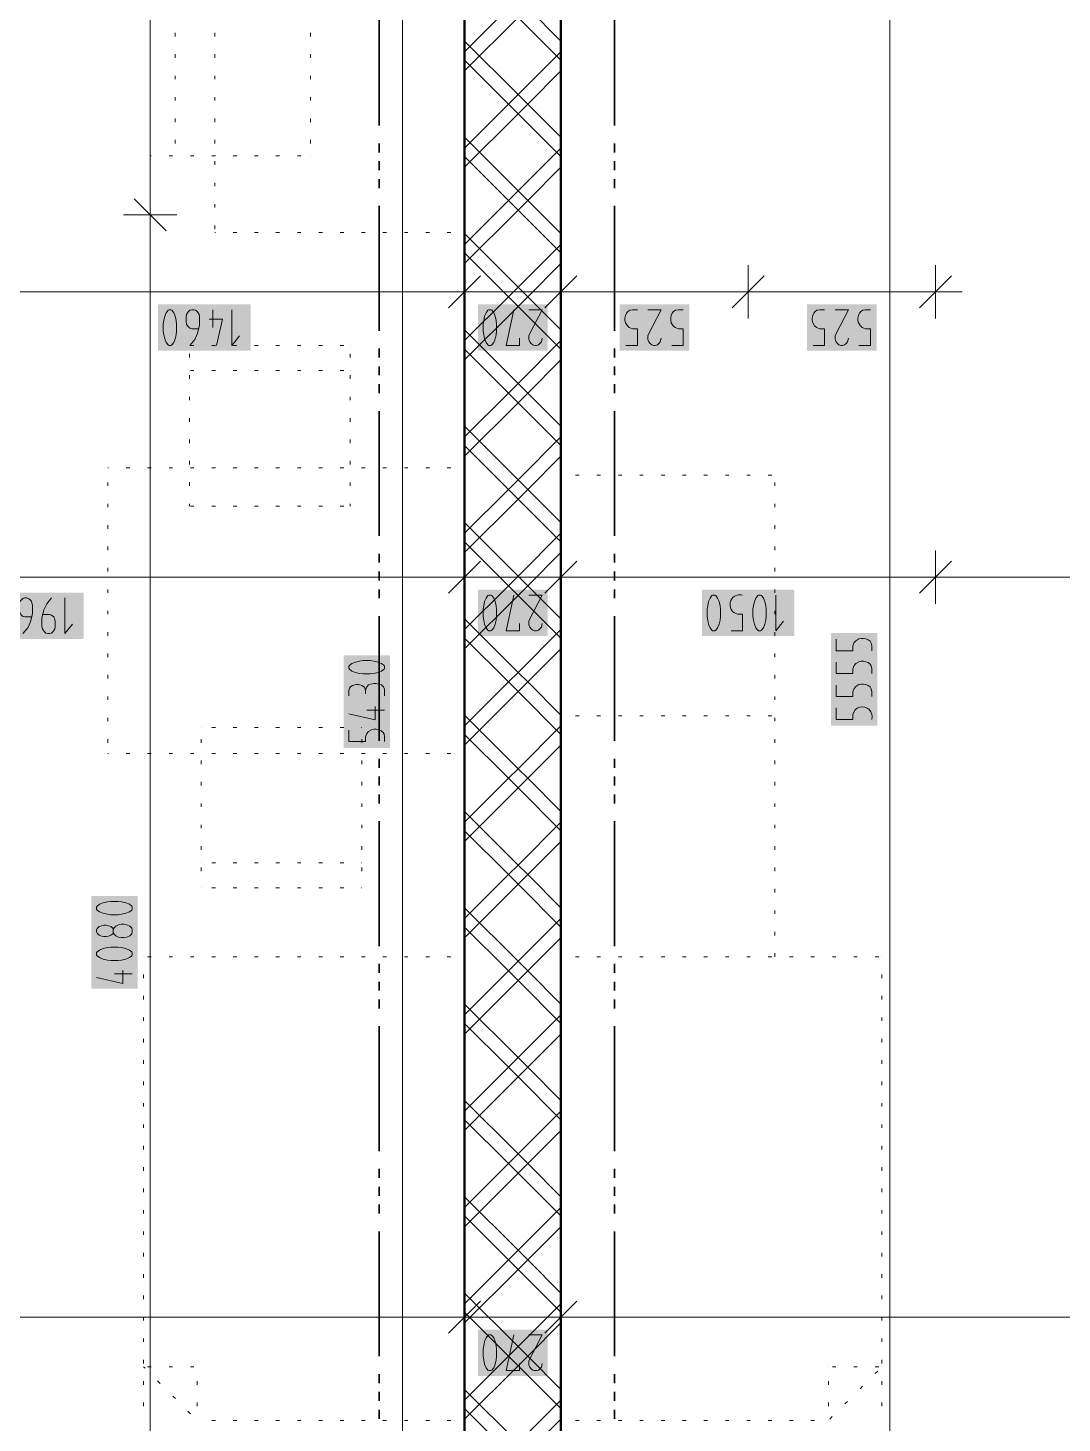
# Model space of a CAD drawing. Header units: millimetres. Extents: x 0 to 594, y 0 to 420.
# Drawn here: x 488.63 to 518.35, y 149.07 to 189.16 of the extents above; entities that cross this region are included whole.
import ezdxf

# ---------------------------------------------------------------- set-up
doc = ezdxf.new("R2010")
doc.units = ezdxf.units.MM
doc.header["$LTSCALE"] = 8
for name, color, linetype in [('PDF_Koty delkove', 7, 'Continuous'), ('PDF_Nabytek', 7, 'Continuous'), ('PDF_Pozarni useky', 7, 'Continuous'), ('PDF_Steny akusticke', 7, 'Continuous')]:
    doc.layers.add(name, color=color, linetype=linetype)

msp = doc.modelspace()

# ---------------------------------------------------------------- linework, layer by layer
at = {"layer": 'PDF_Koty delkove', "lineweight": 18}
for points in [[(513.393, 141.969), (513.393, 179.323), (513.393, 180.731), (513.393, 184.278), (513.393, 192.523), (513.393, 198.908), (513.393, 200.394), (513.393, 213.309), (513.393, 214.898), (513.393, 221.56), (513.393, 223.712), (513.393, 234.987), (513.393, 237.037)], [(492.14, 141.969), (492.14, 169.437), (492.14, 176.197), (492.14, 183.789), (492.14, 197.626), (492.14, 199.113), (492.14, 221.56), (492.14, 223.712), (492.14, 228.325)], [(499.39, 141.969), (499.39, 197.626), (499.39, 200.394), (499.39, 221.56), (499.39, 223.712)], [(492.601, 183.328), (491.679, 184.25)], [(492.909, 183.789), (492.14, 183.789), (491.371, 183.789)], [(501.638, 182.034), (500.716, 181.111)], [(501.177, 182.341), (501.177, 181.572), (501.177, 180.804)], [(504.406, 182.034), (503.483, 181.111)], [(503.945, 182.341), (503.945, 181.572), (503.945, 180.804)], [(509.787, 182.034), (508.865, 181.111)], [(509.326, 182.341), (509.326, 181.572), (509.326, 180.804)], [(515.168, 182.034), (514.246, 181.111)], [(514.707, 182.341), (514.707, 181.572), (514.707, 180.804)], [(514.707, 181.572), (512.162, 181.572), (509.326, 181.572), (503.945, 181.572), (501.177, 181.572), (486.212, 181.572), (481.087, 181.572), (478.935, 181.572), (459.665, 181.572)], [(514.707, 181.572), (515.476, 181.572)], [(493.53, 180.512), (493.338, 180.512), (493.283, 180.53), (493.242, 180.564), (493.215, 180.599), (493.188, 180.649), (493.174, 180.717), (493.174, 180.854), (493.188, 180.922), (493.215, 180.974), (493.242, 181.008), (493.283, 181.042), (493.338, 181.06), (493.392, 181.06), (493.447, 181.042), (493.489, 181.008), (493.516, 180.974), (493.544, 180.922), (493.558, 180.854), (493.558, 180.615), (493.503, 180.376), (493.42, 180.205), (493.283, 180.035)], [(493.94, 181.06), (493.94, 180.547)], [(494.488, 181.06), (494.488, 180.035), (494.707, 180.307)], [(502.753, 180.239), (502.753, 180.035), (502.369, 180.035), (502.588, 181.06)], [(503.026, 181.06), (503.41, 181.06), (503.053, 180.376), (503.026, 180.307), (503.026, 180.205), (503.053, 180.137), (503.094, 180.086), (503.135, 180.051), (503.19, 180.035), (503.245, 180.035), (503.3, 180.051), (503.341, 180.086), (503.382, 180.137), (503.41, 180.239)], [(505.8, 180.684), (505.786, 180.751), (505.786, 180.82), (505.8, 180.889), (505.827, 180.956), (505.868, 181.008), (505.923, 181.042), (506.005, 181.06), (506.142, 181.06)], [(506.443, 181.06), (506.827, 181.06), (506.471, 180.376), (506.443, 180.307), (506.443, 180.205), (506.471, 180.137), (506.512, 180.086), (506.553, 180.051), (506.608, 180.035), (506.662, 180.035), (506.717, 180.051), (506.758, 180.086), (506.799, 180.137), (506.827, 180.239)], [(507.128, 180.035), (507.456, 180.035), (507.456, 180.512), (507.319, 180.512), (507.224, 180.547), (507.169, 180.599), (507.114, 180.684), (507.1, 180.751), (507.1, 180.82), (507.114, 180.889), (507.142, 180.956), (507.183, 181.008), (507.237, 181.042), (507.319, 181.06), (507.456, 181.06)], [(511.195, 180.035), (511.523, 180.035), (511.523, 180.512), (511.386, 180.512), (511.291, 180.547), (511.236, 180.599), (511.182, 180.684), (511.168, 180.751), (511.168, 180.82), (511.182, 180.889), (511.209, 180.956), (511.25, 181.008), (511.304, 181.042), (511.386, 181.06), (511.523, 181.06)], [(511.825, 181.06), (512.208, 181.06), (511.852, 180.376), (511.825, 180.307), (511.825, 180.205), (511.852, 180.137), (511.893, 180.086), (511.934, 180.051), (511.989, 180.035), (512.043, 180.035), (512.098, 180.051)], [(512.509, 180.035), (512.837, 180.035), (512.837, 180.512), (512.7, 180.512), (512.605, 180.547), (512.55, 180.599), (512.496, 180.684), (512.482, 180.751), (512.482, 180.82), (512.496, 180.889), (512.523, 180.956), (512.564, 181.008), (512.618, 181.042), (512.7, 181.06), (512.837, 181.06)], [(493.831, 180.786), (494.215, 180.786), (494.049, 180.035)], [(505.813, 180.035), (506.142, 180.035), (506.142, 180.512), (506.005, 180.512), (505.91, 180.547), (505.855, 180.599), (505.8, 180.684)], [(512.098, 180.051), (512.139, 180.086), (512.18, 180.137), (512.208, 180.239)], [(501.177, 174.142), (501.177, 173.373), (501.177, 172.604)], [(503.945, 174.142), (503.945, 173.373), (503.945, 172.604)], [(514.707, 174.142), (514.707, 173.373), (514.707, 172.604)], [(501.638, 173.834), (500.716, 172.912)], [(504.406, 173.834), (503.483, 172.912)], [(515.168, 173.834), (514.246, 172.912)], [(545.764, 173.373), (530.717, 173.373), (514.707, 173.373), (503.945, 173.373), (501.177, 173.373), (481.087, 173.373), (459.665, 173.373), (456.898, 173.373), (436.142, 173.373), (416.513, 173.373), (414.361, 173.373)], [(502.753, 172.04), (502.753, 171.836), (502.369, 171.836), (502.588, 172.861)], [(503.026, 172.861), (503.41, 172.861), (503.053, 172.177), (503.026, 172.108), (503.026, 172.006), (503.053, 171.938), (503.094, 171.887), (503.135, 171.852), (503.19, 171.836), (503.245, 171.836), (503.3, 171.852), (503.341, 171.887), (503.382, 171.938), (503.41, 172.04)], [(510.12, 172.861), (510.12, 171.836), (510.338, 172.108)], [(488.442, 172.282), (488.415, 172.317), (488.388, 172.367), (488.374, 172.435), (488.374, 172.572), (488.388, 172.641), (488.415, 172.692), (488.442, 172.726), (488.483, 172.76), (488.538, 172.778), (488.592, 172.778), (488.647, 172.76), (488.688, 172.726), (488.715, 172.692), (488.743, 172.641), (488.757, 172.572), (488.757, 172.333), (488.702, 172.094), (488.62, 171.923), (488.483, 171.753)], [(489.304, 172.778), (489.167, 172.607), (489.085, 172.435), (489.031, 172.197), (489.031, 171.957), (489.045, 171.889), (489.072, 171.838), (489.099, 171.804), (489.14, 171.769), (489.195, 171.753), (489.249, 171.753), (489.304, 171.769), (489.345, 171.804), (489.372, 171.838), (489.4, 171.889), (489.414, 171.957), (489.414, 172.094), (489.4, 172.162), (489.372, 172.231), (489.304, 172.282), (489.249, 172.299), (489.058, 172.299)], [(489.688, 172.778), (489.688, 171.753), (489.906, 172.026)], [(488.729, 172.231), (488.538, 172.231), (488.483, 172.248), (488.442, 172.282)], [(511.856, 171.589), (511.856, 171.26), (512.333, 171.26), (512.333, 171.398), (512.368, 171.493), (512.419, 171.548), (512.505, 171.602), (512.572, 171.616), (512.641, 171.616), (512.71, 171.602), (512.777, 171.575), (512.828, 171.534)], [(512.828, 171.534), (512.863, 171.48), (512.881, 171.398), (512.881, 171.26)], [(511.856, 170.932), (511.856, 170.603), (512.333, 170.603), (512.333, 170.741), (512.368, 170.836), (512.419, 170.891), (512.505, 170.945), (512.572, 170.959), (512.641, 170.959), (512.71, 170.945), (512.777, 170.918), (512.828, 170.877), (512.863, 170.823), (512.881, 170.741), (512.881, 170.603)], [(497.852, 169.963), (497.852, 170.127), (497.868, 170.182), (497.903, 170.236), (497.955, 170.264), (498.056, 170.291), (498.125, 170.291), (498.227, 170.264), (498.296, 170.209), (498.33, 170.127), (498.33, 170.018)], [(498.568, 170.318), (498.483, 170.304), (498.416, 170.277), (498.365, 170.222), (498.33, 170.127)], [(498.877, 169.963), (498.877, 170.154), (498.842, 170.222), (498.791, 170.277), (498.706, 170.304), (498.637, 170.318), (498.568, 170.318)], [(511.856, 170.275), (511.856, 169.946), (512.333, 169.946), (512.333, 170.083), (512.368, 170.179), (512.419, 170.234), (512.505, 170.288), (512.572, 170.302), (512.641, 170.302), (512.71, 170.288), (512.777, 170.261), (512.828, 170.22), (512.863, 170.166), (512.881, 170.083), (512.881, 169.946)], [(498.603, 169.661), (498.603, 169.278), (497.852, 169.443)], [(498.877, 169.552), (498.365, 169.552)], [(497.852, 168.977), (497.852, 168.649), (498.33, 168.649), (498.33, 168.786), (498.365, 168.881), (498.416, 168.936), (498.501, 168.99), (498.568, 169.004), (498.637, 169.004), (498.706, 168.99), (498.774, 168.963), (498.825, 168.922), (498.86, 168.868), (498.877, 168.786), (498.877, 168.649)], [(491.216, 164.057), (491.011, 164.057), (490.91, 164.043), (490.79, 164.016), (490.687, 163.975), (490.619, 163.92), (490.602, 163.892), (490.602, 163.838), (490.619, 163.81), (490.687, 163.756), (490.79, 163.715), (490.91, 163.687)], [(490.91, 163.687), (491.011, 163.673), (491.216, 163.673), (491.319, 163.687), (491.439, 163.715), (491.541, 163.756), (491.61, 163.81), (491.627, 163.838), (491.627, 163.892), (491.61, 163.92), (491.541, 163.975), (491.439, 164.016), (491.319, 164.043), (491.216, 164.057)], [(491.08, 163.153), (491.063, 163.126), (491.011, 163.085), (490.944, 163.058), (490.875, 163.044), (490.806, 163.044), (490.739, 163.058), (490.67, 163.085), (490.619, 163.14), (490.602, 163.181), (490.602, 163.235), (490.619, 163.276), (490.67, 163.332), (490.739, 163.359), (490.806, 163.373), (490.875, 163.373), (490.944, 163.359), (491.011, 163.332), (491.063, 163.29), (491.08, 163.263)], [(491.354, 162.086), (491.354, 161.702), (490.602, 161.867)], [(491.627, 161.976), (491.115, 161.976)], [(501.177, 152.88), (501.177, 152.111), (501.177, 151.343)], [(503.945, 152.88), (503.945, 152.111), (503.945, 151.343)], [(501.638, 152.573), (500.716, 151.65)], [(504.406, 152.573), (503.483, 151.65)], [(549.557, 152.111), (545.764, 152.111), (543.801, 152.111), (503.945, 152.111), (501.177, 152.111), (500.926, 152.111), (484.253, 152.111), (479.786, 152.111), (459.665, 152.111), (457.459, 152.111), (457.409, 152.111), (456.898, 152.111), (441.762, 152.111), (431.818, 152.111), (428.355, 152.111), (416.513, 152.111), (415.268, 152.111)], [(501.848, 150.59), (501.876, 150.574), (501.93, 150.574), (501.958, 150.59), (502.013, 150.659), (502.054, 150.761), (502.082, 150.881), (502.096, 150.983), (502.096, 151.188), (502.082, 151.29), (502.054, 151.41), (502.013, 151.513), (501.958, 151.581), (501.93, 151.599), (501.876, 151.599), (501.848, 151.581), (501.794, 151.513), (501.753, 151.41), (501.726, 151.29), (501.712, 151.188)], [(502.753, 150.778), (502.753, 150.574), (502.369, 150.574), (502.588, 151.599)], [(503.026, 151.599), (503.41, 151.599), (503.053, 150.915), (503.026, 150.847), (503.026, 150.744), (503.053, 150.676), (503.094, 150.625), (503.135, 150.59), (503.19, 150.574), (503.245, 150.574), (503.3, 150.59), (503.341, 150.625), (503.382, 150.676), (503.41, 150.778)], [(501.712, 151.188), (501.712, 150.983), (501.726, 150.881), (501.753, 150.761), (501.794, 150.659), (501.848, 150.59)]]:
    msp.add_lwpolyline(points, dxfattribs=at)
for points in [[(492.517, 180.649), (492.517, 180.444), (492.531, 180.342), (492.558, 180.222), (492.599, 180.12), (492.653, 180.051), (492.681, 180.035), (492.735, 180.035), (492.763, 180.051), (492.818, 180.12), (492.859, 180.222), (492.887, 180.342), (492.9, 180.444), (492.9, 180.649), (492.887, 180.751), (492.859, 180.871), (492.818, 180.974), (492.763, 181.042), (492.735, 181.06), (492.681, 181.06), (492.653, 181.042), (492.599, 180.974), (492.558, 180.871), (492.531, 180.751)], [(501.712, 180.649), (501.712, 180.444), (501.726, 180.342), (501.753, 180.222), (501.794, 180.12), (501.848, 180.051), (501.876, 180.035), (501.93, 180.035), (501.958, 180.051), (502.013, 180.12), (502.054, 180.222), (502.082, 180.342), (502.096, 180.444), (502.096, 180.649), (502.082, 180.751), (502.054, 180.871), (502.013, 180.974), (501.958, 181.042), (501.93, 181.06), (501.876, 181.06), (501.848, 181.042), (501.794, 180.974), (501.753, 180.871), (501.726, 180.751)], [(501.712, 172.45), (501.712, 172.245), (501.726, 172.143), (501.753, 172.023), (501.794, 171.921), (501.848, 171.852), (501.876, 171.836), (501.93, 171.836), (501.958, 171.852), (502.013, 171.921), (502.054, 172.023), (502.082, 172.143), (502.096, 172.245), (502.096, 172.45), (502.082, 172.552), (502.054, 172.672), (502.013, 172.775), (501.958, 172.843), (501.93, 172.861), (501.876, 172.861), (501.848, 172.843), (501.794, 172.775), (501.753, 172.672), (501.726, 172.552)], [(508.148, 172.45), (508.148, 172.245), (508.162, 172.143), (508.189, 172.023), (508.231, 171.921), (508.285, 171.852), (508.313, 171.836), (508.367, 171.836), (508.395, 171.852), (508.449, 171.921), (508.49, 172.023), (508.518, 172.143), (508.532, 172.245), (508.532, 172.45), (508.518, 172.552), (508.49, 172.672), (508.449, 172.775), (508.395, 172.843), (508.367, 172.861), (508.313, 172.861), (508.285, 172.843), (508.231, 172.775), (508.189, 172.672), (508.162, 172.552)], [(509.463, 172.45), (509.463, 172.245), (509.476, 172.143), (509.504, 172.023), (509.545, 171.921), (509.599, 171.852), (509.627, 171.836), (509.681, 171.836), (509.709, 171.852), (509.763, 171.921), (509.804, 172.023), (509.832, 172.143), (509.846, 172.245), (509.846, 172.45), (509.832, 172.552), (509.804, 172.672), (509.763, 172.775), (509.709, 172.843), (509.681, 172.861), (509.627, 172.861), (509.599, 172.843), (509.545, 172.775), (509.504, 172.672), (509.476, 172.552)], [(498.466, 170.975), (498.261, 170.975), (498.16, 170.961), (498.04, 170.934), (497.937, 170.893), (497.868, 170.839), (497.852, 170.811), (497.852, 170.757), (497.868, 170.729), (497.937, 170.675), (498.04, 170.634), (498.16, 170.606), (498.261, 170.592), (498.466, 170.592), (498.568, 170.606), (498.688, 170.634), (498.791, 170.675), (498.86, 170.729), (498.877, 170.757), (498.877, 170.811), (498.86, 170.839), (498.791, 170.893), (498.688, 170.934), (498.568, 170.961)], [(491.387, 163.4), (491.319, 163.4), (491.234, 163.386), (491.149, 163.345), (491.097, 163.29), (491.08, 163.263), (491.08, 163.153), (491.097, 163.126), (491.149, 163.071), (491.234, 163.03), (491.319, 163.016), (491.387, 163.016), (491.473, 163.03), (491.559, 163.071), (491.61, 163.126), (491.627, 163.181), (491.627, 163.235), (491.61, 163.29), (491.559, 163.345), (491.473, 163.386)], [(491.216, 162.743), (491.011, 162.743), (490.91, 162.729), (490.79, 162.702), (490.687, 162.66), (490.619, 162.606), (490.602, 162.578), (490.602, 162.524), (490.619, 162.496), (490.687, 162.442), (490.79, 162.401), (490.91, 162.373), (491.011, 162.359), (491.216, 162.359), (491.319, 162.373), (491.439, 162.401), (491.541, 162.442), (491.61, 162.496), (491.627, 162.524), (491.627, 162.578), (491.61, 162.606), (491.541, 162.66), (491.439, 162.702), (491.319, 162.729)]]:
    msp.add_lwpolyline(points, close=True, dxfattribs=at)
for points in [[(508.833, 171.836), (509.161, 171.836), (509.161, 172.313), (509.024, 172.313), (508.929, 172.348, -0.843879), (509.161, 172.861)], [(511.856, 169.618), (511.856, 169.289), (512.333, 169.289), (512.333, 169.426, -1.034094), (512.881, 169.289)]]:
    msp.add_lwpolyline(points, format="xyb", dxfattribs=at)
at = {"layer": 'PDF_Koty delkove', "color": 7, "lineweight": 18, "true_color": 0xffffff, "transparency": 33554559}
for points in [[(495.025, 181.214), (492.363, 181.214), (495.025, 179.881), (492.363, 179.881)], [(503.563, 181.214), (501.559, 181.214), (503.563, 179.881), (501.559, 179.881)], [(507.638, 181.214), (505.633, 181.214), (507.638, 179.881), (505.633, 179.881)], [(513.019, 181.214), (511.014, 181.214), (513.019, 179.881), (511.014, 179.881)], [(490.225, 172.932), (487.563, 172.932), (490.225, 171.599), (487.563, 171.599)], [(503.563, 173.014), (501.559, 173.014), (503.563, 171.682), (501.559, 171.682)], [(510.657, 173.014), (507.995, 173.014), (510.657, 171.682), (507.995, 171.682)], [(513.034, 169.108), (513.034, 171.769), (511.702, 169.108), (511.702, 171.769)], [(499.031, 168.467), (499.031, 171.129), (497.698, 168.467), (497.698, 171.129)], [(491.781, 161.548), (491.781, 164.21), (490.449, 161.548), (490.449, 164.21)], [(503.563, 151.753), (501.559, 151.753), (503.563, 150.42), (501.559, 150.42)]]:
    msp.add_solid(points, dxfattribs=at)
at = {"layer": 'PDF_Nabytek', "lineweight": 13}
for points in [[(492.139, 188.912), (492.139, 189.014)], [(492.857, 188.912), (492.857, 189.014)], [(494.002, 188.912), (494.002, 189.014)], [(496.752, 188.912), (496.752, 189.014)], [(501.177, 188.912), (501.177, 189.014)], [(492.139, 188.297), (492.139, 188.399)], [(492.857, 188.297), (492.857, 188.399)], [(494.002, 188.297), (494.002, 188.399)], [(496.752, 188.297), (496.752, 188.399)], [(501.177, 188.297), (501.177, 188.399)], [(492.139, 187.682), (492.139, 187.784)], [(492.857, 187.682), (492.857, 187.784)], [(494.002, 187.682), (494.002, 187.784)], [(496.752, 187.682), (496.752, 187.784)], [(501.177, 187.682), (501.177, 187.784)], [(492.139, 187.067), (492.139, 187.169)], [(492.857, 187.067), (492.857, 187.169)], [(494.002, 187.067), (494.002, 187.169)], [(496.752, 187.067), (496.752, 187.169)], [(501.177, 187.067), (501.177, 187.169)], [(492.139, 186.452), (492.139, 186.554)], [(492.857, 186.452), (492.857, 186.554)], [(494.002, 186.452), (494.002, 186.554)], [(496.752, 186.452), (496.752, 186.554)], [(501.177, 186.452), (501.177, 186.554)], [(492.139, 185.837), (492.139, 185.939)], [(492.857, 185.837), (492.857, 185.939)], [(494.002, 185.837), (494.002, 185.939)], [(496.752, 185.837), (496.752, 185.939)], [(501.177, 185.837), (501.177, 185.939)], [(492.139, 185.48), (492.139, 185.48)], [(492.168, 185.48), (492.139, 185.48)], [(492.139, 185.48), (492.139, 185.48)], [(492.783, 185.48), (492.681, 185.48)], [(492.857, 185.48), (492.857, 185.48)], [(493.398, 185.48), (493.296, 185.48)], [(494.013, 185.48), (493.911, 185.48)], [(494.002, 185.222), (494.002, 185.324)], [(494.628, 185.48), (494.526, 185.48)], [(495.243, 185.48), (495.141, 185.48)], [(495.858, 185.48), (495.756, 185.48)], [(496.473, 185.48), (496.371, 185.48)], [(496.752, 185.48), (496.752, 185.48)], [(496.752, 185.48), (496.752, 185.48)], [(501.177, 185.222), (501.177, 185.324)], [(494.002, 184.607), (494.002, 184.709)], [(501.177, 184.607), (501.177, 184.709)], [(494.002, 183.992), (494.002, 184.094)], [(501.177, 183.992), (501.177, 184.094)], [(494.002, 183.377), (494.002, 183.479)], [(494.013, 183.277), (494.002, 183.277)], [(494.002, 183.277), (494.002, 183.277)], [(494.002, 183.277), (494.002, 183.277)], [(494.628, 183.277), (494.526, 183.277)], [(495.243, 183.277), (495.141, 183.277)], [(495.858, 183.277), (495.756, 183.277)], [(496.473, 183.277), (496.371, 183.277)], [(497.088, 183.277), (496.986, 183.277)], [(497.703, 183.277), (497.601, 183.277)], [(498.318, 183.277), (498.216, 183.277)], [(498.933, 183.277), (498.831, 183.277)], [(499.548, 183.277), (499.446, 183.277)], [(500.163, 183.277), (500.061, 183.277)], [(500.778, 183.277), (500.676, 183.277)], [(501.177, 183.377), (501.177, 183.479)], [(501.177, 183.277), (501.177, 183.277)], [(501.177, 183.277), (501.177, 183.277)], [(493.273, 180.027), (493.273, 180.027)], [(493.273, 180.027), (493.273, 180.027)], [(493.398, 180.027), (493.296, 180.027)], [(494.013, 180.027), (493.911, 180.027)], [(494.628, 180.027), (494.526, 180.027)], [(495.243, 180.027), (495.141, 180.027)], [(495.858, 180.027), (495.756, 180.027)], [(496.473, 180.027), (496.371, 180.027)], [(497.088, 180.027), (496.986, 180.027)], [(497.703, 180.027), (497.601, 180.027)], [(497.885, 180.027), (497.885, 180.027)], [(497.885, 180.027), (497.885, 180.027)], [(493.273, 179.687), (493.273, 179.789)], [(497.885, 179.687), (497.885, 179.789)], [(493.273, 179.31), (493.273, 179.31)], [(493.398, 179.31), (493.296, 179.31)], [(494.013, 179.31), (493.911, 179.31)], [(494.628, 179.31), (494.526, 179.31)], [(495.243, 179.31), (495.141, 179.31)], [(495.858, 179.31), (495.756, 179.31)], [(496.473, 179.31), (496.371, 179.31)], [(497.088, 179.31), (496.986, 179.31)], [(497.703, 179.31), (497.601, 179.31)], [(497.885, 179.31), (497.885, 179.31)], [(493.273, 179.072), (493.273, 179.174)], [(497.885, 179.072), (497.885, 179.174)], [(493.273, 178.457), (493.273, 178.559)], [(497.885, 178.457), (497.885, 178.559)], [(493.273, 177.842), (493.273, 177.944)], [(497.885, 177.842), (497.885, 177.944)], [(493.273, 177.227), (493.273, 177.329)], [(497.885, 177.227), (497.885, 177.329)], [(490.927, 176.512), (490.927, 176.512)], [(490.938, 176.512), (490.927, 176.512)], [(490.927, 176.512), (490.927, 176.512)], [(491.553, 176.512), (491.451, 176.512)], [(492.168, 176.512), (492.066, 176.512)], [(492.783, 176.512), (492.681, 176.512)], [(493.273, 176.612), (493.273, 176.714)], [(493.398, 176.512), (493.296, 176.512)], [(494.013, 176.512), (493.911, 176.512)], [(494.628, 176.512), (494.526, 176.512)], [(495.243, 176.512), (495.141, 176.512)], [(495.858, 176.512), (495.756, 176.512)], [(496.473, 176.512), (496.371, 176.512)], [(497.088, 176.512), (496.986, 176.512)], [(497.703, 176.512), (497.601, 176.512)], [(497.885, 176.612), (497.885, 176.714)], [(498.318, 176.512), (498.216, 176.512)], [(498.933, 176.512), (498.831, 176.512)], [(499.548, 176.512), (499.446, 176.512)], [(500.163, 176.512), (500.061, 176.512)], [(500.778, 176.512), (500.676, 176.512)], [(501.177, 176.512), (501.177, 176.512)], [(501.177, 176.512), (501.177, 176.512)], [(490.927, 175.997), (490.927, 176.099)], [(493.273, 175.997), (493.273, 176.099)], [(497.885, 175.997), (497.885, 176.099)], [(501.177, 175.997), (501.177, 176.099)], [(503.945, 176.307), (503.945, 176.307)], [(503.945, 176.307), (503.945, 176.307)], [(503.945, 175.997), (503.945, 176.099)], [(504.468, 176.307), (504.366, 176.307)], [(505.083, 176.307), (504.981, 176.307)], [(505.698, 176.307), (505.596, 176.307)], [(506.313, 176.307), (506.211, 176.307)], [(506.928, 176.307), (506.826, 176.307)], [(507.543, 176.307), (507.441, 176.307)], [(508.158, 176.307), (508.056, 176.307)], [(508.773, 176.307), (508.671, 176.307)], [(509.388, 176.307), (509.286, 176.307)], [(510.003, 176.307), (509.901, 176.307)], [(510.095, 176.307), (510.095, 176.307)], [(510.095, 176.307), (510.095, 176.307)], [(510.095, 175.997), (510.095, 176.099)], [(490.927, 175.382), (490.927, 175.484)], [(493.273, 175.415), (493.273, 175.484)], [(493.273, 175.415), (493.273, 175.415)], [(493.273, 175.415), (493.273, 175.415)], [(493.398, 175.415), (493.296, 175.415)], [(494.013, 175.415), (493.911, 175.415)], [(494.628, 175.415), (494.526, 175.415)], [(495.243, 175.415), (495.141, 175.415)], [(495.858, 175.415), (495.756, 175.415)], [(496.473, 175.415), (496.371, 175.415)], [(497.088, 175.415), (496.986, 175.415)], [(497.703, 175.415), (497.601, 175.415)], [(497.885, 175.415), (497.885, 175.484)], [(497.885, 175.415), (497.885, 175.415)], [(497.885, 175.415), (497.885, 175.415)], [(501.177, 175.382), (501.177, 175.484)], [(503.945, 175.382), (503.945, 175.484)], [(510.095, 175.382), (510.095, 175.484)], [(490.927, 174.767), (490.927, 174.869)], [(501.177, 174.767), (501.177, 174.869)], [(503.945, 174.767), (503.945, 174.869)], [(510.095, 174.767), (510.095, 174.869)], [(490.927, 174.152), (490.927, 174.254)], [(501.177, 174.152), (501.177, 174.254)], [(503.945, 174.152), (503.945, 174.254)], [(510.095, 174.152), (510.095, 174.254)], [(490.927, 173.537), (490.927, 173.639)], [(501.177, 173.537), (501.177, 173.639)], [(503.945, 173.537), (503.945, 173.639)], [(510.095, 173.537), (510.095, 173.639)], [(490.927, 172.922), (490.927, 173.024)], [(501.177, 172.922), (501.177, 173.024)], [(503.945, 172.922), (503.945, 173.024)], [(510.095, 172.922), (510.095, 173.024)], [(490.927, 172.307), (490.927, 172.409)], [(501.177, 172.307), (501.177, 172.409)], [(503.945, 172.307), (503.945, 172.409)], [(510.095, 172.307), (510.095, 172.409)], [(490.927, 171.692), (490.927, 171.794)], [(501.177, 171.692), (501.177, 171.794)], [(503.945, 171.692), (503.945, 171.794)], [(510.095, 171.692), (510.095, 171.794)], [(490.927, 171.077), (490.927, 171.179)], [(501.177, 171.077), (501.177, 171.179)], [(503.945, 171.077), (503.945, 171.179)], [(510.095, 171.077), (510.095, 171.179)], [(490.927, 170.462), (490.927, 170.564)], [(501.177, 170.462), (501.177, 170.564)], [(503.945, 170.462), (503.945, 170.564)], [(510.095, 170.462), (510.095, 170.564)], [(490.927, 169.847), (490.927, 169.949)], [(501.177, 169.847), (501.177, 169.949)], [(503.945, 169.847), (503.945, 169.949)], [(510.095, 169.847), (510.095, 169.949)], [(490.927, 169.232), (490.927, 169.334)], [(501.177, 169.232), (501.177, 169.334)], [(503.945, 169.388), (503.945, 169.388)], [(503.945, 169.232), (503.945, 169.334)], [(504.468, 169.388), (504.366, 169.388)], [(505.083, 169.388), (504.981, 169.388)], [(505.698, 169.388), (505.596, 169.388)], [(506.313, 169.388), (506.211, 169.388)], [(506.928, 169.388), (506.826, 169.388)], [(507.543, 169.388), (507.441, 169.388)], [(508.158, 169.388), (508.056, 169.388)], [(508.773, 169.388), (508.671, 169.388)], [(509.388, 169.388), (509.286, 169.388)], [(510.003, 169.388), (509.901, 169.388)], [(510.095, 169.388), (510.095, 169.388)], [(510.095, 169.232), (510.095, 169.334)], [(493.609, 169.059), (493.609, 169.059)], [(493.609, 169.059), (493.609, 169.059)], [(494.013, 169.059), (493.911, 169.059)], [(494.628, 169.059), (494.526, 169.059)], [(495.243, 169.059), (495.141, 169.059)], [(495.858, 169.059), (495.756, 169.059)], [(496.473, 169.059), (496.371, 169.059)], [(497.088, 169.059), (496.986, 169.059)], [(497.703, 169.059), (497.601, 169.059)], [(498.221, 169.059), (498.216, 169.059)], [(498.221, 169.059), (498.221, 169.059)], [(498.221, 169.059), (498.221, 169.059)], [(490.927, 168.617), (490.927, 168.719)], [(493.609, 168.617), (493.609, 168.719)], [(498.221, 168.617), (498.221, 168.719)], [(501.177, 168.617), (501.177, 168.719)], [(503.945, 168.617), (503.945, 168.719)], [(510.095, 168.617), (510.095, 168.719)], [(490.927, 168.312), (490.927, 168.312)], [(490.938, 168.312), (490.927, 168.312)], [(490.927, 168.312), (490.927, 168.312)], [(491.553, 168.312), (491.451, 168.312)], [(492.168, 168.312), (492.066, 168.312)], [(492.783, 168.312), (492.681, 168.312)], [(493.398, 168.312), (493.296, 168.312)], [(493.609, 168.002), (493.609, 168.104)], [(494.013, 168.312), (493.911, 168.312)], [(494.628, 168.312), (494.526, 168.312)], [(495.243, 168.312), (495.141, 168.312)], [(495.858, 168.312), (495.756, 168.312)], [(496.473, 168.312), (496.371, 168.312)], [(497.088, 168.312), (496.986, 168.312)], [(497.703, 168.312), (497.601, 168.312)], [(498.318, 168.312), (498.216, 168.312)], [(498.221, 168.002), (498.221, 168.104)], [(498.933, 168.312), (498.831, 168.312)], [(499.548, 168.312), (499.446, 168.312)], [(500.163, 168.312), (500.061, 168.312)], [(500.778, 168.312), (500.676, 168.312)], [(501.177, 168.312), (501.177, 168.312)], [(501.177, 168.312), (501.177, 168.312)], [(503.945, 168.002), (503.945, 168.104)], [(510.095, 168.002), (510.095, 168.104)], [(493.609, 167.387), (493.609, 167.489)], [(498.221, 167.387), (498.221, 167.489)], [(503.945, 167.387), (503.945, 167.489)], [(510.095, 167.387), (510.095, 167.489)], [(493.609, 166.772), (493.609, 166.874)], [(498.221, 166.772), (498.221, 166.874)], [(503.945, 166.772), (503.945, 166.874)], [(510.095, 166.772), (510.095, 166.874)], [(493.609, 166.157), (493.609, 166.259)], [(498.221, 166.157), (498.221, 166.259)], [(503.945, 166.157), (503.945, 166.259)], [(510.095, 166.157), (510.095, 166.259)], [(493.609, 165.542), (493.609, 165.644)], [(498.221, 165.542), (498.221, 165.644)], [(503.945, 165.542), (503.945, 165.644)], [(510.095, 165.542), (510.095, 165.644)], [(493.609, 165.164), (493.609, 165.164)], [(493.609, 164.927), (493.609, 165.029)], [(494.013, 165.164), (493.911, 165.164)], [(494.628, 165.164), (494.526, 165.164)], [(495.243, 165.164), (495.141, 165.164)], [(495.858, 165.164), (495.756, 165.164)], [(496.473, 165.164), (496.371, 165.164)], [(497.088, 165.164), (496.986, 165.164)], [(497.703, 165.164), (497.601, 165.164)], [(498.221, 165.164), (498.216, 165.164)], [(498.221, 165.164), (498.221, 165.164)], [(498.221, 164.927), (498.221, 165.029)], [(503.945, 164.927), (503.945, 165.029)], [(510.095, 164.927), (510.095, 165.029)], [(493.609, 164.447), (493.609, 164.447)], [(493.609, 164.447), (493.609, 164.447)], [(494.013, 164.447), (493.911, 164.447)], [(494.628, 164.447), (494.526, 164.447)], [(495.243, 164.447), (495.141, 164.447)], [(495.858, 164.447), (495.756, 164.447)], [(496.473, 164.447), (496.371, 164.447)], [(497.088, 164.447), (496.986, 164.447)], [(497.703, 164.447), (497.601, 164.447)], [(498.221, 164.447), (498.216, 164.447)], [(498.221, 164.447), (498.221, 164.447)], [(498.221, 164.447), (498.221, 164.447)], [(503.945, 164.312), (503.945, 164.414)], [(510.095, 164.312), (510.095, 164.414)], [(503.945, 163.697), (503.945, 163.799)], [(510.095, 163.697), (510.095, 163.799)], [(503.945, 163.082), (503.945, 163.184)], [(510.095, 163.082), (510.095, 163.184)], [(491.952, 162.469), (491.952, 162.469)], [(491.952, 162.467), (491.952, 162.469)], [(491.952, 162.469), (491.952, 162.469)], [(492.168, 162.469), (492.066, 162.469)], [(492.783, 162.469), (492.681, 162.469)], [(493.398, 162.469), (493.296, 162.469)], [(494.013, 162.469), (493.911, 162.469)], [(494.628, 162.469), (494.526, 162.469)], [(495.243, 162.469), (495.141, 162.469)], [(495.858, 162.469), (495.756, 162.469)], [(496.473, 162.469), (496.371, 162.469)], [(497.088, 162.469), (496.986, 162.469)], [(497.703, 162.469), (497.601, 162.469)], [(498.318, 162.469), (498.216, 162.469)], [(498.933, 162.469), (498.831, 162.469)], [(499.548, 162.469), (499.446, 162.469)], [(500.163, 162.469), (500.061, 162.469)], [(500.778, 162.469), (500.676, 162.469)], [(501.177, 162.469), (501.177, 162.469)], [(501.177, 162.467), (501.177, 162.469)], [(501.177, 162.469), (501.177, 162.469)], [(503.945, 162.469), (503.945, 162.569)], [(503.945, 162.469), (503.945, 162.469)], [(503.945, 162.469), (503.945, 162.469)], [(503.945, 162.469), (503.945, 162.469)], [(503.945, 162.467), (503.945, 162.469)], [(503.945, 162.469), (503.945, 162.469)], [(504.468, 162.469), (504.366, 162.469)], [(504.468, 162.469), (504.366, 162.469)], [(505.083, 162.469), (504.981, 162.469)], [(505.083, 162.469), (504.981, 162.469)], [(505.698, 162.469), (505.596, 162.469)], [(505.698, 162.469), (505.596, 162.469)], [(506.313, 162.469), (506.211, 162.469), (506.313, 162.469)], [(506.928, 162.469), (506.826, 162.469)], [(506.928, 162.469), (506.826, 162.469)], [(507.543, 162.469), (507.441, 162.469)], [(507.543, 162.469), (507.441, 162.469)], [(508.158, 162.469), (508.056, 162.469)], [(508.158, 162.469), (508.056, 162.469)], [(508.773, 162.469), (508.671, 162.469)], [(508.773, 162.469), (508.671, 162.469)], [(509.388, 162.469), (509.286, 162.469)], [(509.388, 162.469), (509.286, 162.469)], [(510.003, 162.469), (509.901, 162.469)], [(510.003, 162.469), (509.901, 162.469)], [(510.095, 162.469), (510.095, 162.569)], [(510.095, 162.469), (510.095, 162.469)], [(510.095, 162.469), (510.095, 162.469)], [(510.618, 162.469), (510.516, 162.469)], [(511.233, 162.469), (511.131, 162.469)], [(511.848, 162.469), (511.746, 162.469)], [(512.463, 162.469), (512.361, 162.469)], [(513.078, 162.469), (512.976, 162.469)], [(513.17, 162.469), (513.17, 162.469)], [(513.17, 162.467), (513.17, 162.469)], [(513.17, 162.469), (513.17, 162.469)], [(491.952, 161.852), (491.952, 161.954)], [(501.177, 161.852), (501.177, 161.954)], [(503.945, 161.852), (503.945, 161.954)], [(513.17, 161.852), (513.17, 161.954)], [(491.952, 161.237), (491.952, 161.339)], [(501.177, 161.237), (501.177, 161.339)], [(503.945, 161.237), (503.945, 161.339)], [(513.17, 161.237), (513.17, 161.339)], [(491.952, 160.622), (491.952, 160.724)], [(501.177, 160.622), (501.177, 160.724)], [(503.945, 160.622), (503.945, 160.724)], [(513.17, 160.622), (513.17, 160.724)], [(491.952, 160.007), (491.952, 160.109)], [(501.177, 160.007), (501.177, 160.109)], [(503.945, 160.007), (503.945, 160.109)], [(513.17, 160.007), (513.17, 160.109)], [(491.952, 159.392), (491.952, 159.494)], [(501.177, 159.392), (501.177, 159.494)], [(503.945, 159.392), (503.945, 159.494)], [(513.17, 159.392), (513.17, 159.494)], [(491.952, 158.777), (491.952, 158.879)], [(501.177, 158.777), (501.177, 158.879)], [(503.945, 158.777), (503.945, 158.879)], [(513.17, 158.777), (513.17, 158.879)], [(491.952, 158.162), (491.952, 158.264)], [(501.177, 158.162), (501.177, 158.264)], [(503.945, 158.162), (503.945, 158.264)], [(513.17, 158.162), (513.17, 158.264)], [(491.952, 157.547), (491.952, 157.649)], [(501.177, 157.547), (501.177, 157.649)], [(503.945, 157.547), (503.945, 157.649)], [(513.17, 157.547), (513.17, 157.649)], [(491.952, 156.932), (491.952, 157.034)], [(501.177, 156.932), (501.177, 157.034)], [(503.945, 156.932), (503.945, 157.034)], [(513.17, 156.932), (513.17, 157.034)], [(491.952, 156.317), (491.952, 156.419)], [(501.177, 156.317), (501.177, 156.419)], [(503.945, 156.317), (503.945, 156.419)], [(513.17, 156.317), (513.17, 156.419)], [(491.952, 155.702), (491.952, 155.804)], [(501.177, 155.702), (501.177, 155.804)], [(503.945, 155.702), (503.945, 155.804)], [(513.17, 155.702), (513.17, 155.804)], [(491.952, 155.087), (491.952, 155.189)], [(501.177, 155.087), (501.177, 155.189)], [(503.945, 155.087), (503.945, 155.189)], [(513.17, 155.087), (513.17, 155.189)], [(491.952, 154.472), (491.952, 154.574)], [(501.177, 154.472), (501.177, 154.574)], [(503.945, 154.472), (503.945, 154.574)], [(513.17, 154.472), (513.17, 154.574)], [(491.952, 153.857), (491.952, 153.959)], [(501.177, 153.857), (501.177, 153.959)], [(503.945, 153.857), (503.945, 153.959)], [(513.17, 153.857), (513.17, 153.959)], [(491.952, 153.242), (491.952, 153.344)], [(501.177, 153.242), (501.177, 153.344)], [(503.945, 153.242), (503.945, 153.344)], [(513.17, 153.242), (513.17, 153.344)], [(491.952, 152.627), (491.952, 152.729)], [(501.177, 152.627), (501.177, 152.729)], [(503.945, 152.627), (503.945, 152.729)], [(513.17, 152.627), (513.17, 152.729)], [(491.952, 152.012), (491.952, 152.114)], [(501.177, 152.012), (501.177, 152.114)], [(503.945, 152.012), (503.945, 152.114)], [(513.17, 152.012), (513.17, 152.114)], [(491.952, 151.397), (491.952, 151.499)], [(501.177, 151.397), (501.177, 151.499)], [(503.945, 151.397), (503.945, 151.499)], [(513.17, 151.397), (513.17, 151.499)], [(491.952, 150.782), (491.952, 150.884)], [(501.177, 150.782), (501.177, 150.884)], [(503.945, 150.782), (503.945, 150.884)], [(513.17, 150.782), (513.17, 150.884)], [(491.952, 150.682), (491.952, 150.682)], [(491.993, 150.641), (491.952, 150.682)], [(491.952, 150.682), (491.952, 150.682)], [(492.168, 150.682), (492.066, 150.682)], [(492.783, 150.682), (492.681, 150.682)], [(493.398, 150.682), (493.296, 150.682)], [(493.49, 150.682), (493.49, 150.682)], [(493.49, 150.682), (493.49, 150.682)], [(511.632, 150.682), (511.632, 150.682)], [(511.632, 150.682), (511.632, 150.682)], [(511.848, 150.682), (511.746, 150.682)], [(512.463, 150.682), (512.361, 150.682)], [(513.078, 150.682), (512.976, 150.682)], [(512.976, 150.488), (513.048, 150.56)], [(513.17, 150.682), (513.17, 150.682)], [(513.17, 150.682), (513.17, 150.682)], [(491.952, 150.167), (491.952, 150.269)], [(492.428, 150.206), (492.355, 150.279)], [(493.49, 150.167), (493.49, 150.269)], [(501.177, 150.167), (501.177, 150.269)], [(503.945, 150.167), (503.945, 150.269)], [(511.632, 150.167), (511.632, 150.269)], [(512.541, 150.053), (512.613, 150.125)], [(513.17, 150.167), (513.17, 150.269)], [(491.952, 149.552), (491.952, 149.654)], [(492.863, 149.771), (492.79, 149.844)], [(493.49, 149.552), (493.49, 149.654)], [(501.177, 149.552), (501.177, 149.654)], [(503.945, 149.552), (503.945, 149.654)], [(511.632, 149.552), (511.632, 149.654)], [(512.106, 149.618), (512.178, 149.691)], [(513.17, 149.552), (513.17, 149.654)], [(493.298, 149.337), (493.225, 149.409)], [(493.49, 149.144), (493.49, 149.144)], [(493.49, 149.144), (493.49, 149.144)], [(493.49, 149.144), (493.49, 149.144)], [(494.013, 149.144), (493.911, 149.144)], [(494.628, 149.144), (494.526, 149.144)], [(495.243, 149.144), (495.141, 149.144)], [(495.858, 149.144), (495.756, 149.144)], [(496.473, 149.144), (496.371, 149.144)], [(497.088, 149.144), (496.986, 149.144)], [(497.703, 149.144), (497.601, 149.144)], [(498.318, 149.144), (498.216, 149.144)], [(498.933, 149.144), (498.831, 149.144)], [(499.548, 149.144), (499.446, 149.144)], [(500.163, 149.144), (500.061, 149.144)], [(500.778, 149.144), (500.676, 149.144)], [(501.177, 149.144), (501.177, 149.144)], [(503.945, 149.144), (503.945, 149.144)], [(504.468, 149.144), (504.366, 149.144)], [(505.083, 149.144), (504.981, 149.144)], [(505.698, 149.144), (505.596, 149.144)], [(506.313, 149.144), (506.211, 149.144)], [(506.928, 149.144), (506.826, 149.144)], [(507.543, 149.144), (507.441, 149.144)], [(508.158, 149.144), (508.056, 149.144)], [(508.773, 149.144), (508.671, 149.144)], [(509.388, 149.144), (509.286, 149.144)], [(510.003, 149.144), (509.901, 149.144)], [(510.618, 149.144), (510.516, 149.144)], [(511.233, 149.144), (511.131, 149.144)], [(511.632, 149.144), (511.632, 149.144)], [(511.632, 149.144), (511.632, 149.144)], [(511.632, 149.144), (511.632, 149.144)], [(511.671, 149.183), (511.744, 149.256)]]:
    msp.add_lwpolyline(points, dxfattribs=at)
at = {"layer": 'PDF_Pozarni useky', "lineweight": 35}
for points in [[(498.717, 186.349), (498.717, 189.937)], [(505.482, 186.349), (505.482, 189.937)], [(498.717, 185.58), (498.717, 185.837)], [(505.482, 185.58), (505.482, 185.837)], [(498.717, 185.068), (498.717, 185.324)], [(505.482, 185.068), (505.482, 185.324)], [(498.717, 184.555), (498.717, 184.812)], [(505.482, 184.555), (505.482, 184.812)], [(498.717, 180.455), (498.717, 184.043)], [(505.482, 180.455), (505.482, 184.043)], [(498.717, 179.687), (498.717, 179.943)], [(505.482, 179.687), (505.482, 179.943)], [(498.717, 179.174), (498.717, 179.43)], [(505.482, 179.174), (505.482, 179.43)], [(498.717, 178.662), (498.717, 178.918)], [(505.482, 178.662), (505.482, 178.918)], [(498.717, 174.562), (498.717, 178.149)], [(505.482, 174.562), (505.482, 178.149)], [(498.717, 173.793), (498.717, 174.049)], [(505.482, 173.793), (505.482, 174.049)], [(498.717, 173.28), (498.717, 173.537)], [(505.482, 173.28), (505.482, 173.537)], [(498.717, 172.768), (498.717, 173.024)], [(505.482, 172.768), (505.482, 173.024)], [(498.717, 168.668), (498.717, 172.255)], [(505.482, 168.668), (505.482, 172.255)], [(498.717, 167.899), (498.717, 168.156)], [(505.482, 167.899), (505.482, 168.156)], [(498.717, 167.387), (498.717, 167.643)], [(505.482, 167.387), (505.482, 167.643)], [(498.717, 166.874), (498.717, 167.131)], [(505.482, 166.874), (505.482, 167.131)], [(498.717, 162.774), (498.717, 166.362)], [(505.482, 162.774), (505.482, 166.362)], [(498.717, 162.006), (498.717, 162.262)], [(505.482, 162.006), (505.482, 162.262)], [(498.717, 161.493), (498.717, 161.749)], [(505.482, 161.493), (505.482, 161.749)], [(498.717, 160.981), (498.717, 161.237)], [(505.482, 160.981), (505.482, 161.237)], [(498.717, 156.881), (498.717, 160.468)], [(505.482, 156.881), (505.482, 160.468)], [(498.717, 156.112), (498.717, 156.368)], [(505.482, 156.112), (505.482, 156.368)], [(498.717, 155.599), (498.717, 155.856)], [(505.482, 155.599), (505.482, 155.856)], [(498.717, 155.087), (498.717, 155.343)], [(505.482, 155.087), (505.482, 155.343)], [(498.717, 150.987), (498.717, 154.574)], [(505.482, 150.987), (505.482, 154.574)], [(498.717, 150.218), (498.717, 150.474)], [(505.482, 150.218), (505.482, 150.474)], [(498.717, 149.706), (498.717, 149.962)], [(505.482, 149.706), (505.482, 149.962)], [(498.717, 149.193), (498.717, 149.449)], [(505.482, 149.193), (505.482, 149.449)]]:
    msp.add_lwpolyline(points, dxfattribs=at)
at = {"layer": 'PDF_Steny akusticke', "lineweight": 50}
msp.add_lwpolyline([(496.155, 197.626), (501.177, 197.626), (501.177, 141.969), (503.945, 141.969), (503.945, 197.626)], dxfattribs=at)
at = {"layer": 'PDF_Steny akusticke', "lineweight": 9}
for points in [[(503.945, 188.781), (502.991, 189.734), (502.715, 190.011), (501.177, 191.548)], [(501.177, 188.473), (502.438, 189.734)], [(501.177, 187.92), (502.715, 189.457), (502.991, 189.734)], [(503.945, 188.227), (502.715, 189.457)], [(503.945, 186.013), (502.991, 186.967), (502.715, 187.243), (501.177, 188.781)], [(502.715, 187.243), (503.945, 188.473)], [(502.438, 186.967), (501.177, 188.227)], [(502.715, 186.69), (502.991, 186.967), (503.945, 187.92)], [(501.177, 185.706), (502.438, 186.967), (502.715, 187.243)], [(502.715, 186.69), (502.438, 186.967)], [(501.177, 185.152), (502.715, 186.69)], [(503.945, 185.46), (502.715, 186.69)], [(503.945, 183.246), (502.991, 184.199), (502.715, 184.476), (501.177, 186.013)], [(502.715, 184.476), (503.945, 185.706)], [(502.438, 184.199), (501.177, 185.46)], [(502.991, 184.199), (503.945, 185.152)], [(502.438, 184.199), (502.715, 184.476)], [(501.177, 182.938), (502.438, 184.199)], [(501.177, 182.385), (502.715, 183.922), (502.991, 184.199)], [(502.715, 183.922), (502.438, 184.199)], [(503.945, 182.692), (502.715, 183.922)], [(503.945, 180.478), (502.991, 181.432), (502.715, 181.708), (501.177, 183.246)], [(502.715, 181.708), (503.945, 182.938)], [(502.438, 181.432), (501.177, 182.692)], [(502.991, 181.432), (503.945, 182.385)], [(502.438, 181.432), (502.715, 181.708)], [(501.177, 180.171), (502.438, 181.432)], [(502.715, 181.155), (502.438, 181.432)], [(502.715, 181.155), (502.991, 181.432)], [(501.177, 179.617), (502.715, 181.155)], [(503.945, 179.925), (502.715, 181.155)], [(503.945, 177.711), (502.991, 178.664), (502.715, 178.941), (501.177, 180.478)], [(502.715, 178.941), (503.945, 180.171)], [(502.438, 178.664), (501.177, 179.925)], [(502.991, 178.664), (503.945, 179.617)], [(502.438, 178.664), (502.715, 178.941)], [(501.177, 177.403), (502.438, 178.664)], [(502.715, 178.387), (502.438, 178.664)], [(502.715, 178.387), (502.991, 178.664)], [(501.177, 176.85), (502.715, 178.387)], [(503.945, 177.157), (502.715, 178.387)], [(503.945, 174.943), (502.991, 175.897), (502.715, 176.173), (501.177, 177.711)], [(502.715, 176.173), (503.945, 177.403)], [(502.438, 175.897), (501.177, 177.157)], [(502.715, 175.62), (502.991, 175.897), (503.945, 176.85)], [(501.177, 174.636), (502.438, 175.897), (502.715, 176.173)], [(501.177, 174.082), (502.715, 175.62)], [(502.715, 175.62), (502.438, 175.897)], [(503.945, 174.39), (502.715, 175.62)], [(503.945, 172.176), (502.991, 173.129), (502.715, 173.406), (501.177, 174.943)], [(502.715, 173.406), (503.945, 174.636)], [(502.438, 173.129), (501.177, 174.39)], [(501.177, 171.315), (502.715, 172.852), (502.991, 173.129), (503.945, 174.082)], [(501.177, 171.868), (502.438, 173.129), (502.715, 173.406)], [(502.715, 172.852), (502.438, 173.129)], [(503.945, 171.622), (502.715, 172.852)], [(503.945, 169.408), (502.991, 170.362), (502.715, 170.638), (501.177, 172.176)], [(502.438, 170.362), (501.177, 171.622)], [(502.715, 170.638), (503.945, 171.868)], [(502.991, 170.362), (503.945, 171.315)], [(502.438, 170.362), (502.715, 170.638)], [(501.177, 169.101), (502.438, 170.362)], [(501.177, 168.547), (502.715, 170.085), (502.991, 170.362)], [(502.715, 170.085), (502.438, 170.362)], [(503.945, 168.855), (502.715, 170.085)], [(503.945, 166.641), (502.991, 167.594), (502.715, 167.871), (501.177, 169.408)], [(502.438, 167.594), (501.177, 168.855)], [(502.715, 167.871), (503.945, 169.101)], [(502.991, 167.594), (503.945, 168.547)], [(501.177, 166.333), (502.438, 167.594)], [(502.438, 167.594), (502.715, 167.871)], [(502.715, 167.317), (502.438, 167.594)], [(502.715, 167.317), (502.991, 167.594)], [(501.177, 165.78), (502.715, 167.317)], [(503.945, 166.087), (502.715, 167.317)], [(502.991, 164.827), (502.715, 165.103), (501.177, 166.641)], [(502.438, 164.827), (501.177, 166.087)], [(502.715, 165.103), (503.945, 166.333)], [(502.991, 164.827), (503.945, 165.78)], [(501.177, 163.566), (502.438, 164.827)], [(502.438, 164.827), (502.715, 165.103)], [(502.715, 164.55), (502.438, 164.827)], [(502.715, 164.55), (502.991, 164.827)], [(503.945, 163.873), (502.991, 164.827)], [(501.177, 163.012), (502.715, 164.55)], [(503.945, 163.32), (502.715, 164.55)], [(502.991, 162.059), (502.715, 162.336), (501.177, 163.873)], [(502.438, 162.059), (501.177, 163.32)], [(502.715, 162.336), (503.945, 163.566)], [(502.991, 162.059), (503.945, 163.012)], [(502.715, 161.783), (502.438, 162.059), (501.177, 160.799)], [(502.438, 162.059), (502.715, 162.336)], [(502.715, 161.783), (502.991, 162.059)], [(503.945, 161.106), (502.991, 162.059)], [(501.177, 160.245), (502.715, 161.783)], [(503.945, 160.553), (502.715, 161.783)], [(502.991, 159.292), (502.715, 159.569), (501.177, 161.106)], [(502.715, 159.569), (503.945, 160.799)], [(502.438, 159.292), (501.177, 160.553)], [(501.177, 157.478), (502.715, 159.015), (502.991, 159.292), (503.945, 160.245)], [(502.438, 159.292), (502.715, 159.569)], [(502.715, 159.015), (502.438, 159.292), (501.177, 158.031)], [(503.945, 158.339), (502.991, 159.292)], [(503.945, 157.785), (502.715, 159.015)], [(502.991, 156.524), (502.715, 156.801), (501.177, 158.339)], [(502.715, 156.801), (503.945, 158.031)], [(502.438, 156.524), (501.177, 157.785)], [(502.991, 156.524), (503.945, 157.478)], [(502.438, 156.524), (502.715, 156.801)], [(502.715, 156.248), (502.438, 156.524), (501.177, 155.264)], [(501.177, 154.71), (502.715, 156.248), (502.991, 156.524)], [(503.945, 155.571), (502.991, 156.524)], [(503.945, 155.018), (502.715, 156.248)], [(502.991, 153.757), (502.715, 154.034), (501.177, 155.571)], [(502.715, 154.034), (503.945, 155.264)], [(502.438, 153.757), (501.177, 155.018)], [(502.991, 153.757), (503.945, 154.71)], [(502.438, 153.757), (502.715, 154.034)], [(502.715, 153.48), (502.438, 153.757), (501.177, 152.496)], [(502.715, 153.48), (502.991, 153.757)], [(503.945, 152.804), (502.991, 153.757)], [(501.177, 151.943), (502.715, 153.48)], [(503.945, 152.25), (502.715, 153.48)], [(502.991, 150.989), (502.715, 151.266), (501.177, 152.804)], [(502.715, 151.266), (503.945, 152.496)], [(502.438, 150.989), (501.177, 152.25)], [(502.991, 150.989), (503.945, 151.943)], [(502.438, 150.989), (502.715, 151.266)], [(502.715, 150.713), (502.438, 150.989), (501.177, 149.729)], [(502.715, 150.713), (502.991, 150.989)], [(503.945, 150.036), (502.991, 150.989)], [(501.177, 149.175), (502.715, 150.713)], [(503.945, 149.483), (502.715, 150.713)], [(502.991, 148.222), (502.715, 148.499), (501.177, 150.036)], [(502.715, 148.499), (503.945, 149.729)], [(502.438, 148.222), (501.177, 149.483)], [(501.177, 146.408), (502.715, 147.945), (502.991, 148.222), (503.945, 149.175)]]:
    msp.add_lwpolyline(points, dxfattribs=at)

doc.saveas('drawing.dxf')
